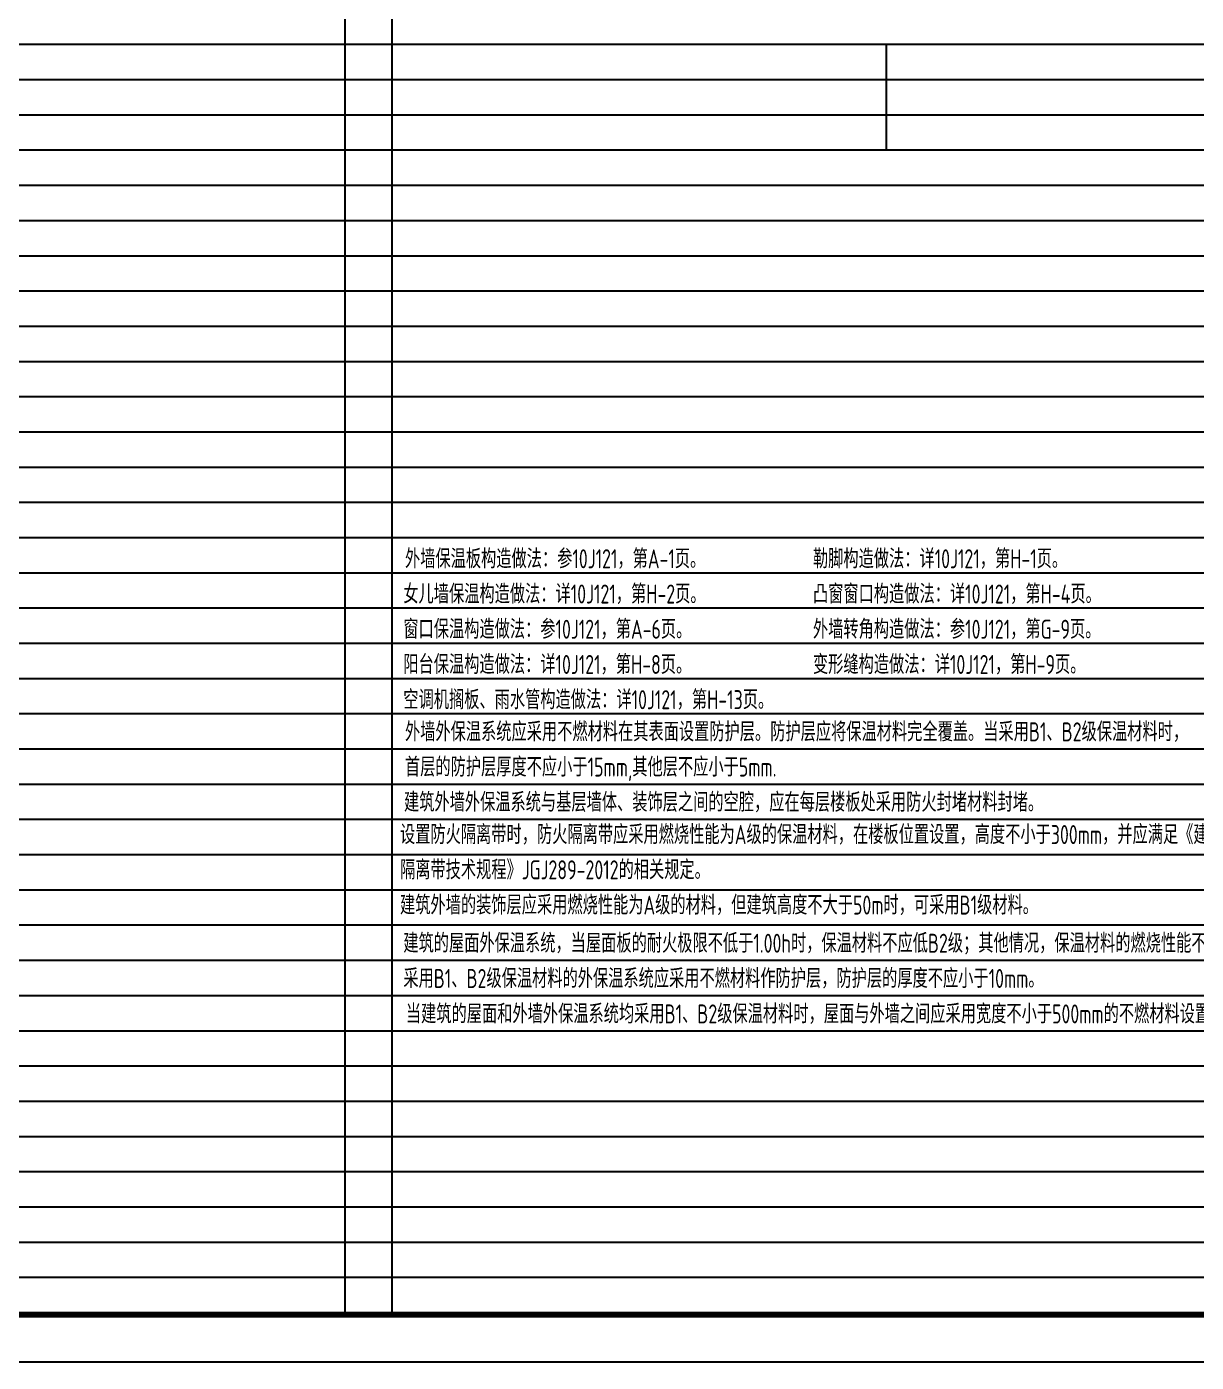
# Model space of a CAD drawing. Extents: x 1188826 to 1909461, y 608442 to 1651179.
# Drawn here: x 1516919 to 1541821, y 1343944 to 1372379 of the extents above; entities that cross this region are included whole.
import ezdxf

# ---------------------------------------------------------------- set-up
doc = ezdxf.new("R2010")
doc.units = 0
doc.header["$LTSCALE"] = 1000
doc.header["$MEASUREMENT"] = 0
for name, color, linetype in [('Defpoint', 7, 'Continuous'), ('DOOR_FIRE_TEXT', 7, 'Continuous'), ('PUB_TEXT', 4, 'Continuous'), ('图框', 140, 'Continuous')]:
    doc.layers.add(name, color=color, linetype=linetype)
doc.styles.add('文字说明', font='GBENOR', dxfattribs={"width": 0.8, "bigfont": 'HZTXT'})

msp = doc.modelspace()

# ---------------------------------------------------------------- linework, layer by layer
at = {"layer": 'Defpoint', "color": 252}
for p, q in [((1523690, 1400504), (1523690, 1345004)), ((1524690, 1400504), (1524690, 1345004)), ((1474461, 1372004), (1548061, 1372004)), ((1535220, 1372004), (1535220, 1369754)), ((1474461, 1371254), (1548061, 1371254)), ((1474461, 1370504), (1548061, 1370504)), ((1474461, 1369754), (1548061, 1369754)), ((1474461, 1369004), (1548061, 1369004)), ((1474461, 1368254), (1548061, 1368254)), ((1474461, 1367504), (1548061, 1367504)), ((1474461, 1366754), (1548061, 1366754)), ((1474461, 1366004), (1548061, 1366004)), ((1474461, 1365254), (1548061, 1365254)), ((1474461, 1364504), (1548061, 1364504)), ((1474461, 1363754), (1548061, 1363754)), ((1474461, 1363004), (1548061, 1363004)), ((1474461, 1362254), (1548061, 1362254)), ((1474461, 1361504), (1548061, 1361504)), ((1474461, 1360754), (1548061, 1360754)), ((1474461, 1360004), (1548061, 1360004)), ((1474461, 1359254), (1548061, 1359254)), ((1474461, 1358504), (1548061, 1358504)), ((1474461, 1357754), (1548061, 1357754)), ((1474461, 1357004), (1548061, 1357004)), ((1474461, 1356254), (1548061, 1356254)), ((1474461, 1355504), (1548061, 1355504)), ((1474461, 1354754), (1548061, 1354754)), ((1474461, 1354004), (1548061, 1354004)), ((1474461, 1353254), (1548061, 1353254)), ((1474461, 1352504), (1548061, 1352504)), ((1474461, 1351754), (1548061, 1351754)), ((1474461, 1351004), (1548061, 1351004)), ((1474461, 1350254), (1548061, 1350254)), ((1474461, 1349504), (1548061, 1349504)), ((1474461, 1348754), (1548061, 1348754)), ((1474461, 1348004), (1548061, 1348004)), ((1474461, 1347254), (1548061, 1347254)), ((1474461, 1346504), (1548061, 1346504)), ((1474461, 1345754), (1548061, 1345754)), ((1474461, 1345004), (1548061, 1345004))]:
    msp.add_line(p, q, dxfattribs=at)
at = {"layer": '图框'}
msp.add_lwpolyline([(1471961, 1403344), (1556061, 1403344), (1556061, 1343944), (1471961, 1343944)], close=True, dxfattribs=at)
msp.add_lwpolyline([(1471961, 1403344), (1556061, 1403344), (1556061, 1343944), (1471961, 1343944)], close=True, dxfattribs=at)
at = {"layer": '图框', "const_width": 100}
msp.add_lwpolyline([(1555061, 1344944), (1555061, 1402344), (1474461, 1402344), (1474461, 1344944)], close=True, dxfattribs=at)

# ---------------------------------------------------------------- texts
at = {"layer": 'DOOR_FIRE_TEXT', "color": 2, "style": '文字说明', "width": 0.8}
for s, p in [('外墙外保温系统应采用不燃材料在其表面设置防护层。防护层应将保温材料完全覆盖。当采用B1、B2级保温材料时，', (1524973, 1357164)), ('首层的防护层厚度不应小于15mm,其他层不应小于5mm.', (1524973, 1356414)), ('建筑外墙外保温系统与基层墙体、装饰层之间的空腔，应在每层楼板处采用防火封堵材料封堵。', (1524952, 1355664)), ('设置防火隔离带时，防火隔离带应采用燃烧性能为A级的保温材料，在楼板位置设置，高度不小于300mm，并应满足《建筑外墙外保温防火', (1524867, 1354976)), ('隔离带技术规程》JGJ289-2012的相关规定。', (1524867, 1354226)), ('建筑外墙的装饰层应采用燃烧性能为A级的材料，但建筑高度不大于50m时，可采用B1级材料。', (1524867, 1353476)), ('建筑的屋面外保温系统，当屋面板的耐火极限不低于1.00h时，保温材料不应低B2级；其他情况，保温材料的燃烧性能不应低于B1级。', (1524938, 1352663)), ('采用B1、B2级保温材料的外保温系统应采用不燃材料作防护层，防护层的厚度不应小于10mm。', (1524938, 1351913)), ('当建筑的屋面和外墙外保温系统均采用B1、B2级保温材料时，屋面与外墙之间应采用宽度不小于500mm的不燃材料设置防火隔离带进行分隔。', (1524992, 1351158))]:
    msp.add_text(s, height=405, dxfattribs=at).set_placement(p)
at = {"layer": 'PUB_TEXT', "color": 3, "style": '文字说明', "width": 0.8}
for s, p in [('外墙保温板构造做法：参10J121，第A-1页。', (1524973, 1360848)), ('勒脚构造做法：详10J121，第H-1页。', (1533659, 1360848)), ('女儿墙保温构造做法：详10J121，第H-2页。', (1524938, 1360098)), ('凸窗窗口构造做法：详10J121，第H-4页。', (1533659, 1360098)), ('窗口保温构造做法：参10J121，第A-6页。', (1524938, 1359348)), ('外墙转角构造做法：参10J121，第G-9页。', (1533659, 1359348)), ('阳台保温构造做法：详10J121，第H-8页。', (1524938, 1358598)), ('变形缝构造做法：详10J121，第H-9页。', (1533659, 1358598)), ('空调机搁板、雨水管构造做法：详10J121，第H-13页。', (1524938, 1357848))]:
    msp.add_text(s, height=405, dxfattribs=at).set_placement(p)

doc.saveas('drawing.dxf')
